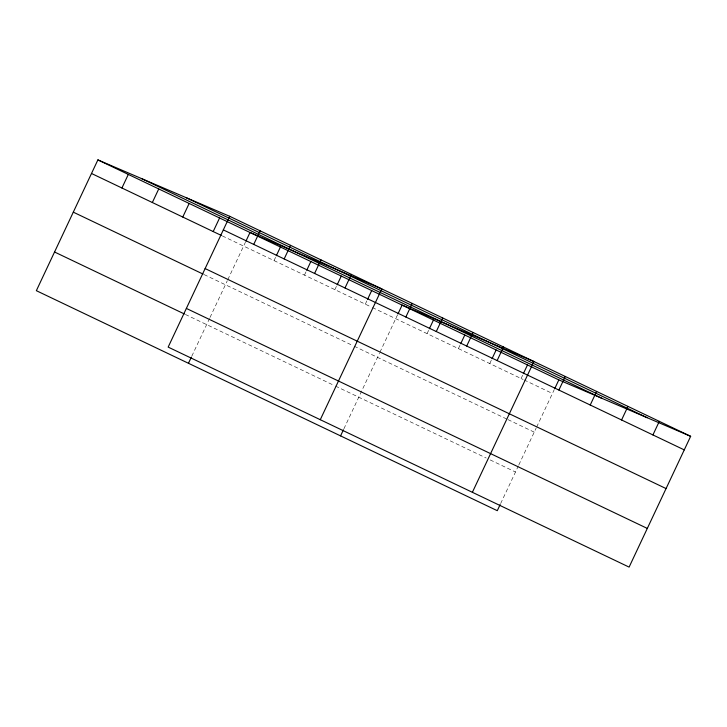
<?xml version="1.0" encoding="UTF-8"?>
<svg xmlns="http://www.w3.org/2000/svg" width="727" height="727" viewBox="0 0 727 727"><rect width="100%" height="100%" fill="white"/><g stroke="black" fill="none" stroke-linecap="round" stroke-linejoin="round"><path stroke-width="0.55" stroke-dasharray="3.63 2.73" d="M191.81 356.157L209.549 318.471M210.03 317.454L227.324 280.686M227.805 279.668L245.435 242.2M274.034 260.602L275.86 256.722M304.459 275.115L306.285 271.235M334.874 289.637L336.701 285.756M365.299 304.159L367.126 300.278M343.926 428.757L379.439 353.286M379.921 352.268L397.551 314.8M427.067 333.638L428.894 329.758M458.41 348.596L460.236 344.725M489.753 363.564L491.579 359.683M521.095 378.522L522.922 374.641M500.639 503.566L518.378 465.88M518.86 464.853L536.153 428.085M536.635 427.067L554.265 389.599M222.317 235.912L371.388 307.067M372.397 307.548L523.122 379.485M524.131 379.967L552.438 393.48M204.114 274.588L353.186 345.743M354.194 346.225L506.946 419.134M507.955 419.615L534.245 432.156M185.367 314.446L334.429 385.592M335.447 386.073L486.172 458.01M490.216 459.946L515.488 472.014"/><path stroke-width="1.09" d="M229.714 216.31L168.164 347.097L629.109 567.105L690.65 436.318L229.714 216.31L97.891 159.895L36.35 290.682L497.286 510.69L500.167 504.583M121.927 187.993L128.315 174.416M152.343 202.515L158.74 188.938M182.768 217.037L189.156 203.46M213.193 231.559L219.581 217.982M188.457 363.282L191.337 357.175M245.899 241.228L250.006 232.495L381.82 288.919L320.28 419.697M253.741 244.408L260.13 230.832M276.315 255.75L280.422 247.016M284.166 258.93L290.555 245.353M306.739 270.271L310.847 261.538M314.591 273.452L320.98 259.875M337.164 284.793L341.272 276.06M345.007 287.974L351.395 274.397M367.58 299.306L371.688 290.582M340.572 435.882L343.444 429.775M398.005 313.828L402.113 305.104L533.927 361.519L472.386 492.297M405.857 317.017L412.245 303.432M429.348 328.795L433.456 320.062M436.273 331.53L442.661 317.953M460.691 343.753L464.798 335.02M466.698 346.052L473.086 332.475M492.034 358.711L496.141 349.978M497.123 360.574L503.511 346.997M523.376 373.669L527.484 364.945M554.728 388.636L558.836 379.903L690.65 436.318M558.881 390.054L565.279 376.477M590.233 405.021L596.622 391.435M621.576 419.979L627.964 406.402M652.919 434.937L659.307 421.36M186.212 197.699L647.148 417.698M141.392 178.515L602.329 398.523M97.891 159.895L558.836 379.903M223.325 229.896L684.261 449.895M91.502 173.48L221.299 235.43M205.123 268.572L666.059 488.571M73.3 212.157L203.106 274.106M186.366 308.421L647.312 528.429M54.552 252.005L184.349 313.955"/></g></svg>
